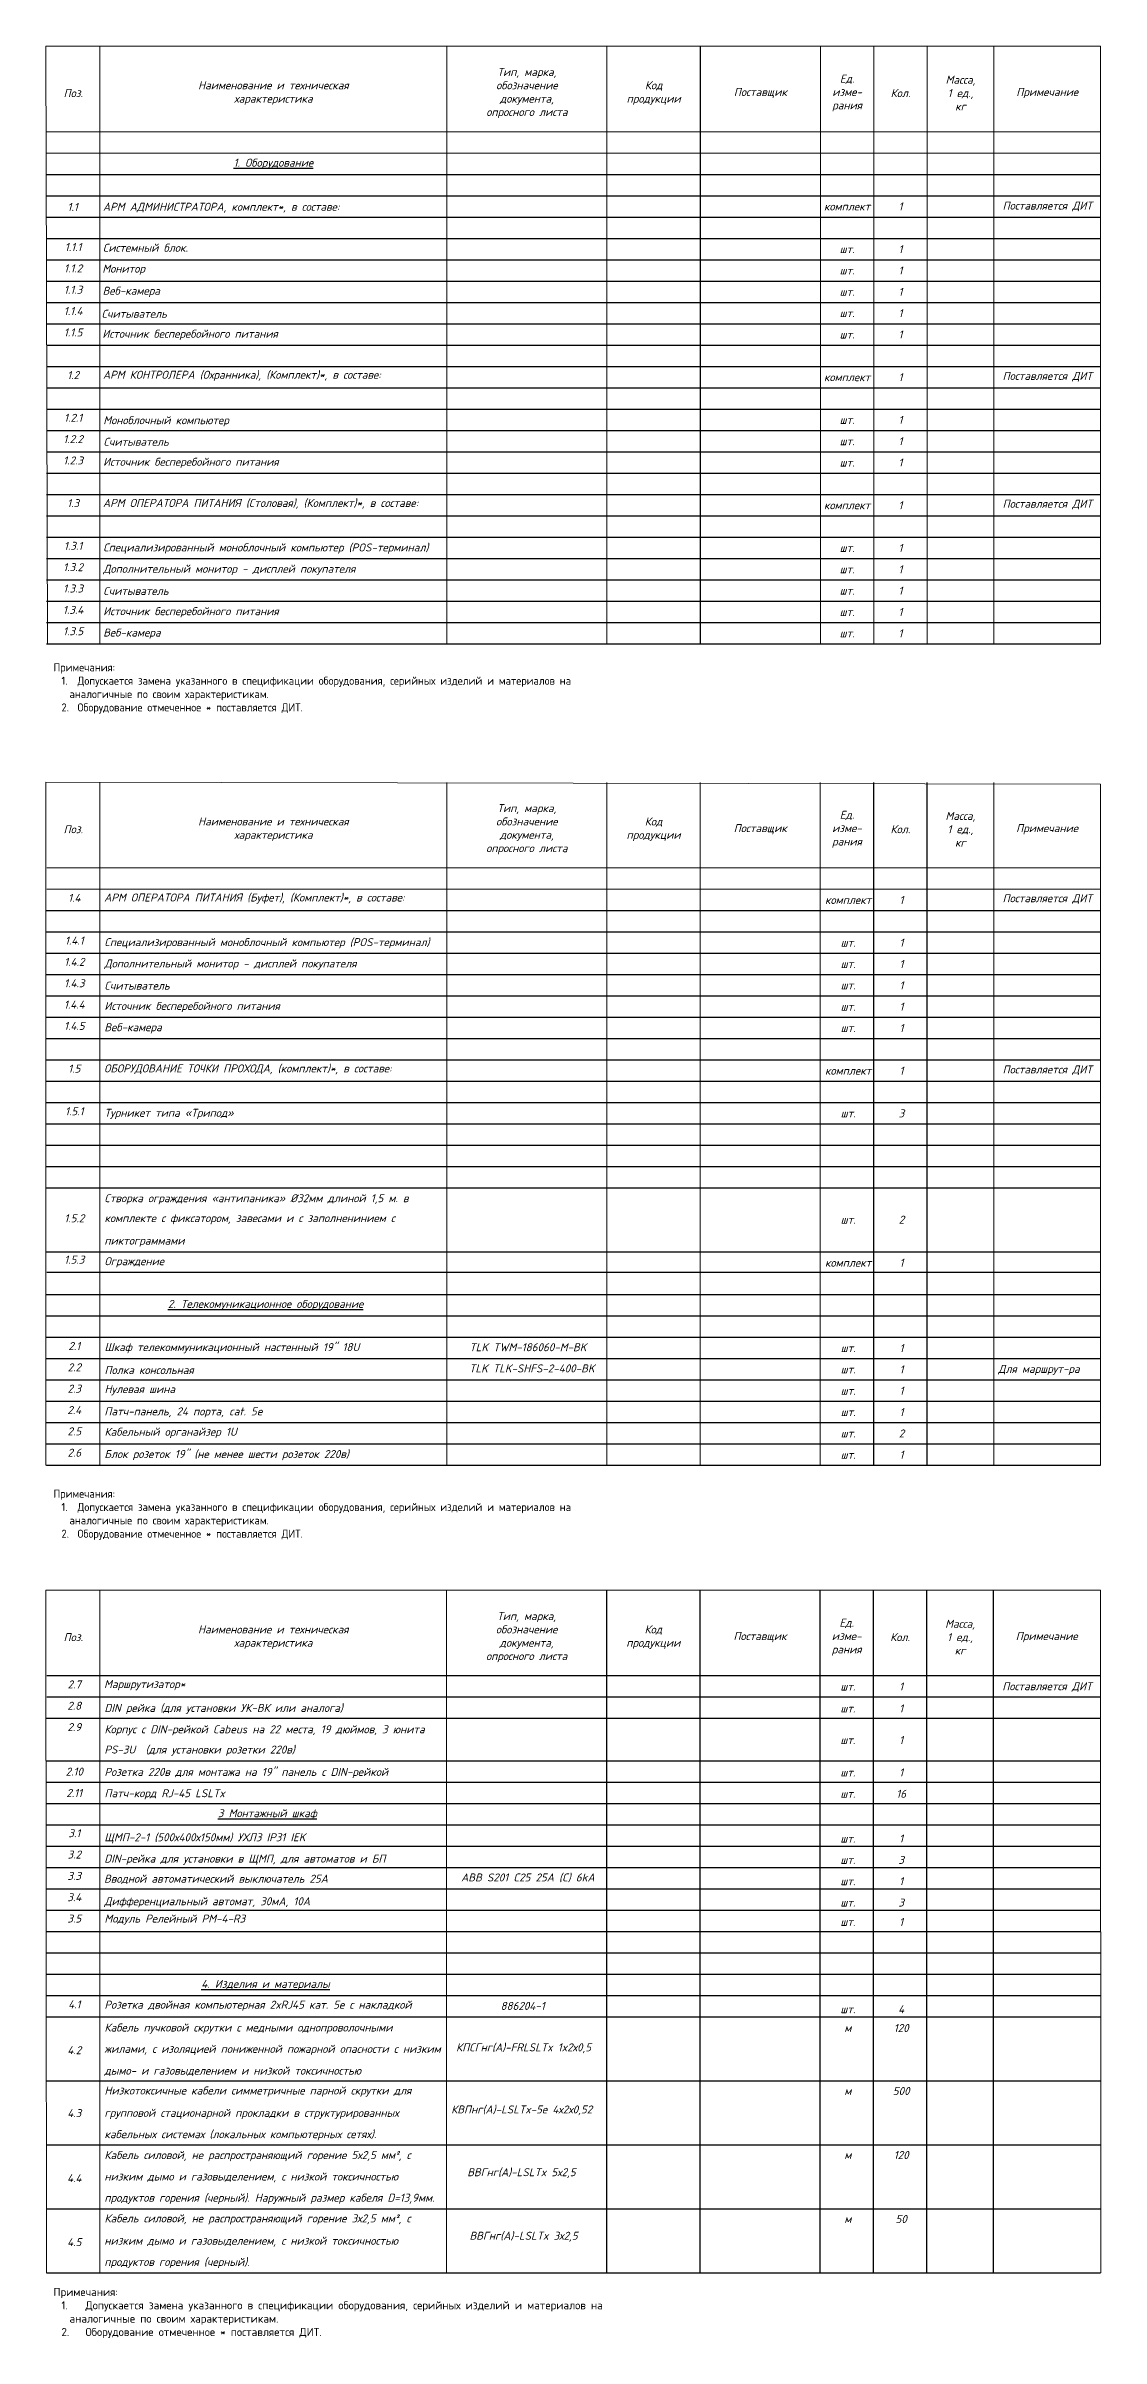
# Model space of a CAD drawing. Header units: millimetres. Extents: x 4247 to 622543, y -201358 to 142419.
# Drawn here: x 321890 to 361409, y -201358 to -115493 of the extents above; entities that cross this region are included whole.
import ezdxf

# ---------------------------------------------------------------- set-up
doc = ezdxf.new("R2010")
doc.units = ezdxf.units.MM
for name, color, linetype, lineweight in [('0.7', 2, 'Continuous', 50), ('АПС', 7, 'Continuous', 30), ('Рамка', 7, 'Continuous', 30), ('ТХ-Мебель', 7, 'Continuous', 9)]:
    doc.layers.add(name, color=color, linetype=linetype, lineweight=lineweight)
doc.layers.add('текст', color=7, linetype='Continuous')
doc.styles.add('GOST-2.304_Type-B_italic', font='GOST_Common Italic.ttf')
doc.styles.add('KOSTY_STYLE', font='isocpeur.ttf')
doc.styles.add('хХх', font='isocpeui.ttf', dxfattribs={"height": 3})

msp = doc.modelspace()

# ---------------------------------------------------------------- linework, layer by layer
at = {"layer": 'Рамка', "lineweight": 30}
for p, q in [((321916.394, -121109.425), (361388.898, -121109.425)), ((321916.394, -121908.868), (361388.898, -121908.868)), ((321916.394, -122708.311), (361388.898, -122708.311)), ((321916.394, -123507.754), (361388.898, -123507.754)), ((321916.394, -124307.197), (361388.898, -124307.197)), ((321916.394, -125106.641), (361388.898, -125106.641)), ((321916.394, -125906.084), (361388.898, -125906.084)), ((321917.199, -148678.162), (361382.185, -148678.162)), ((321917.199, -149477.453), (361382.185, -149477.453)), ((321917.199, -150276.743), (361382.185, -150276.743)), ((321917.199, -151076.034), (361382.185, -151076.034)), ((321917.199, -151875.325), (361382.185, -151875.325)), ((321917.199, -152674.616), (361382.185, -152674.616)), ((321917.199, -153473.907), (361382.185, -153473.907)), ((321917.199, -154273.198), (361382.185, -154273.198)), ((321916.394, -179737.631), (361367.382, -179737.631)), ((321916.394, -180536.638), (361367.382, -180536.638)), ((321916.394, -181335.646), (361367.382, -181335.646)), ((321916.394, -182134.653), (361367.382, -182134.653)), ((321916.394, -182933.66), (361367.382, -182933.66)), ((321916.394, -183732.668), (361367.382, -183732.668))]:
    msp.add_line(p, q, dxfattribs=at)
for points in [[(323915.002, -115513.323, 39.972, 39.972, 0), (323915.002, -137897.73, 0, 0, 0)], [(336905.953, -115513.323, 39.972, 39.972, 0), (336905.953, -137897.73, 0, 0, 0)], [(342901.776, -115513.323, 39.972, 39.972, 0), (342901.776, -137897.73, 0, 0, 0)], [(346399.34, -115513.323, 39.972, 39.972, 0), (346399.34, -137897.73, 0, 0, 0)], [(350896.207, -115513.323, 39.972, 39.972, 0), (350896.207, -137897.73, 0, 0, 0)], [(352894.815, -115513.323, 39.972, 39.972, 0), (352894.815, -137897.73, 0, 0, 0)], [(354893.423, -115513.323, 39.972, 39.972, 0), (354893.423, -137897.73, 0, 0, 0)], [(357391.683, -115513.323, 39.972, 39.972, 0), (357391.683, -137897.73, 0, 0, 0)], [(323913.913, -173345.572, 39.95, 39.95, 0), (323913.913, -198913.807, 0, 0, 0)], [(336897.782, -173345.572, 39.95, 39.95, 0), (336897.782, -198913.807, 0, 0, 0)], [(342890.337, -173345.572, 39.95, 39.95, 0), (342890.337, -198913.807, 0, 0, 0)], [(346385.994, -173345.572, 39.95, 39.95, 0), (346385.994, -198913.807, 0, 0, 0)], [(350880.411, -173345.572, 39.95, 39.95, 0), (350880.411, -198913.807, 0, 0, 0)], [(352877.929, -173345.572, 39.95, 39.95, 0), (352877.929, -198913.807, 0, 0, 0)], [(354875.447, -173345.572, 39.95, 39.95, 0), (354875.447, -198913.807, 0, 0, 0)], [(357372.345, -173345.572, 39.95, 39.95, 0), (357372.345, -198913.807, 0, 0, 0)]]:
    msp.add_lwpolyline(points, format="xyseb", dxfattribs=at)
for points, const_width in [([(321916.394, -118711.096), (361388.898, -118711.096)], 39.972), ([(321916.394, -119510.539), (361388.898, -119510.539)], 39.972), ([(323915.426, -143083.126), (323915.426, -168660.433)], 39.965), ([(336903.903, -143083.126), (336903.903, -168660.433)], 39.965), ([(342898.584, -143083.126), (342898.584, -168660.433)], 39.965), ([(346395.481, -143083.126), (346395.481, -168660.433)], 39.965), ([(350891.492, -143083.126), (350891.492, -168660.433)], 39.965), ([(352889.72, -143083.126), (352889.72, -168660.433)], 39.965), ([(354887.947, -143083.126), (354887.947, -168660.433)], 39.965), ([(357385.731, -143083.126), (357385.731, -168660.433)], 39.965), ([(321917.199, -146280.289), (361382.185, -146280.289)], 39.965), ([(321917.199, -147079.58), (361382.185, -147079.58)], 39.965), ([(321916.394, -176541.602), (361367.382, -176541.602)], 39.95), ([(321916.394, -177340.609), (361367.382, -177340.609)], 39.95)]:
    msp.add_lwpolyline(points, dxfattribs=dict(at, const_width=const_width))
for points in [[(321916.394, -120309.982), (361388.898, -120309.982)], [(321916.394, -126705.527), (361388.898, -126705.527)], [(321916.394, -127504.97), (361388.898, -127504.97)], [(321916.394, -128304.413), (361388.898, -128304.413)], [(321916.394, -129103.856), (361388.898, -129103.856)], [(321916.394, -129903.299), (361388.898, -129903.299)], [(321916.394, -130702.742), (361388.898, -130702.742)], [(321916.394, -131502.186), (361388.898, -131502.186)], [(321916.394, -132301.629), (361388.898, -132301.629)], [(321916.394, -133101.072), (361388.898, -133101.072)], [(321916.394, -133900.515), (361388.898, -133900.515)], [(321916.394, -134699.958), (361388.898, -134699.958)], [(321916.394, -135499.401), (361388.898, -135499.401)], [(321916.394, -136298.844), (361388.898, -136298.844)], [(321916.394, -137098.287), (361388.898, -137098.287)], [(321916.394, -137897.73), (361388.898, -137897.73)], [(321917.199, -147878.871), (361382.185, -147878.871)], [(321917.199, -155072.489), (361382.185, -155072.489)], [(321917.199, -155871.779), (361382.185, -155871.779)], [(321917.199, -156671.07), (361382.185, -156671.07)], [(321917.199, -157470.361), (361382.185, -157470.361)], [(321917.199, -158269.652), (361382.185, -158269.652)], [(321917.199, -160667.539), (361382.185, -160667.539)], [(321917.199, -162266.106), (361382.185, -162266.106)], [(321930.623, -161429.486), (361395.609, -161429.486)], [(321917.199, -163065.397), (361382.185, -163065.397)], [(321917.199, -163864.688), (361382.185, -163864.688)], [(321917.199, -164663.979), (361382.185, -164663.979)], [(321917.199, -165463.27), (361382.185, -165463.27)], [(321917.199, -166262.56), (361382.185, -166262.56)], [(321917.199, -167061.851), (361382.185, -167061.851)], [(321917.199, -167861.142), (361382.185, -167861.142)], [(321917.199, -168660.433), (361382.185, -168660.433)], [(321916.394, -178139.616), (361367.382, -178139.616)], [(321916.394, -184531.675), (361367.382, -184531.675)], [(321916.394, -185330.682), (361367.382, -185330.682)], [(321916.394, -186129.69), (361367.382, -186129.69)], [(321916.394, -186928.697), (361367.382, -186928.697)], [(321916.394, -187727.704), (361367.382, -187727.704)], [(321916.394, -188526.712), (361367.382, -188526.712)], [(321916.394, -189325.719), (361367.382, -189325.719)], [(321916.394, -191722.741), (361367.382, -191722.741)], [(321916.394, -194119.763), (361367.382, -194119.763)], [(321916.394, -196516.785), (361367.382, -196516.785)], [(321916.394, -198913.807), (361367.382, -198913.807)]]:
    msp.add_lwpolyline(points, dxfattribs=at)
at = {"layer": 'ТХ-Мебель'}
for points in [[(321889.978, -115510.79), (361388.898, -115510.79), (361388.898, -137897.73), (321955.211, -137897.73)], [(321889.978, -143078.986), (361388.898, -143149.303), (361382.185, -168660.433), (321889.978, -168660.433)], [(321889.978, -173337.809), (361388.898, -173339.602), (361393.317, -198913.807), (321916.394, -198913.807)]]:
    msp.add_lwpolyline(points, close=True, dxfattribs=at)

# ---------------------------------------------------------------- texts
at = {"layer": '0.7', "color": 0, "lineweight": 30, "style": 'хХх'}
for s, insert, char_height, width, attachment_point in [('\\pxt2;Тип, марка,\\Pобозначение\\Pдокумента,\\Pопросного листа', (339894.06, -175099.643), 299.62775, 5992.55505, 5), ('\\pxt2;Поз.', (322915.154, -175099.643), 299.6278, 1997.51835, 5), ('\\pxt2;Наименование и техническая\\Pхарактеристика', (330405.847, -175099.643), 299.62775, 12983.86928, 5), ('\\pxt2;Код \\Pпродукции', (344638.166, -175099.643), 299.6278, 3495.65711, 5), ('\\pxt2;Поставщик', (348633.202, -175099.643), 299.62775, 4494.41629, 5), ('\\pxt2;Ед.\\Pизме-\\Pрания', (351879.17, -175099.643), 299.6278, 1997.51835, 5), ('\\pxt0;Кол.', (353876.688, -175099.643), 299.6278, 1997.51835, 5), ('\\pxt2;Масса,\\P1 ед.,\\Pкг', (356123.896, -175099.643), 299.62775, 2496.89794, 5), ('\\pxt2;Примечание', (359369.864, -175099.643), 299.62775, 3995.0367, 5), ('\\pxt2;2.7', (322954.074, -176870.415), 299.6278, 1997.51835, 5), ('\\pxt2;2.8', (322954.074, -177669.423), 299.6278, 1997.51835, 5), ('\\pxt2;2.9', (322954.074, -178468.43), 299.6278, 1997.51835, 5), ('\\pxt2;2.10', (322954.074, -180136.708), 299.6278, 1997.51835, 5), ('\\pxt2;2.11', (322954.074, -180935.715), 299.6278, 1997.51835, 5), ('\\pxt2;3.1', (322954.074, -182443.826), 299.6278, 1997.51835, 5), ('\\pxt2;3.2', (322954.074, -183242.833), 299.6278, 1997.51835, 5), ('\\pxt2;3.3', (322954.074, -184041.84), 299.6278, 1997.51835, 5), ('\\pxt2;3.4', (322954.074, -184840.848), 299.6278, 1997.51835, 5), ('\\pxt2;3.5', (322954.074, -185639.855), 299.6278, 1997.51835, 5), ('\\pxt2;4.1', (322954.074, -188858.279), 299.6278, 1997.51835, 5), ('\\pxt2;4.2', (322954.074, -190570.948), 299.6278, 1997.51835, 5), ('\\pxt2;4.3', (322954.074, -192930.654), 299.6278, 1997.51835, 5), ('\\pxt2;4.4', (322954.074, -195364.992), 299.6278, 1997.51835, 5), ('\\pxt2;4.5', (322954.074, -197762.014), 299.6278, 1997.51835, 5), ('\\pxt2;низким дымо и газовыделением, с низкой токсичностью ', (324079.881, -197744.357), 299.62775, 12883.99336, 4), ('\\pxt2;продуктов горения (черный). ', (324079.881, -198543.364), 299.62775, 12883.99336, 4)]:
    msp.add_mtext(s, dxfattribs=dict(at, insert=insert, char_height=char_height, width=width, attachment_point=attachment_point))
at = {"layer": 'АПС', "color": 7, "lineweight": 25, "ltscale": 100, "insert": (332583.327, -199478.336), "char_height": 299.627753, "width": 20816.44014, "attachment_point": 2, "style": 'KOSTY_STYLE'}
msp.add_mtext('\\pxql;Примечания:\\P\\pi-1,l2;1.^IДопускается замена указанного в спецификации оборудования, серийных изделий и материалов на аналогичные по своим характеристикам.\\P2.^IОборудование отмеченное * поставляется ДИТ.', dxfattribs=at)
at = {"layer": 'текст', "color": 0, "lineweight": 30, "style": 'хХх'}
for s, insert, char_height, width, attachment_point in [('\\pxt2;Тип, марка,\\Pобозначение\\Pдокумента,\\Pопросного листа', (339903.865, -117262.105), 299.79117, 5995.82336, 5), ('\\pxt2;Ед.\\Pизме-\\Pрания', (351895.511, -117262.105), 299.7912, 1998.60779, 5), ('\\pxt2;Масса,\\P1 ед.,\\Pкг', (356142.553, -117262.105), 299.79117, 2498.25974, 5), ('\\pxt2;Поз.', (322915.698, -117262.105), 299.7912, 1998.60779, 5), ('\\pxt2;Наименование и техническая\\Pхарактеристика', (330410.478, -117262.105), 299.79117, 12990.95062, 5), ('\\pxt2;Код \\Pпродукции', (344650.558, -117262.105), 299.7912, 3497.56363, 5), ('\\pxt2;Поставщик', (348647.774, -117262.105), 299.79117, 4496.86752, 5), ('\\pxt0;Кол.', (353894.119, -117262.105), 299.7912, 1998.60779, 5), ('\\pxt2;Примечание', (359390.291, -117262.105), 299.79117, 3997.21558, 5), ('\\pt6;{\\L1. \\fISOCPEUR|b0|i1|c204|p34;Оборудование}', (330410.478, -119910.26), 299.79117, 12990.95062, 5), ('\\pt6;1.1', (322893.539, -121526.403), 299.7912, 1998.60779, 5), ('\\pxt2;{\\C256;АРМ АДМИНИСТРАТОРА, комплект*, в составе:}', (324026.439, -121556.305), 299.79117, 12891.02023, 4), ('\\pt6;{\\fISOCPEUR|b0|i1|c204|p34;комплект}', (351895.511, -121509.147), 299.79117, 1998.60779, 5), ('\\pt6;1', (353894.119, -121509.147), 299.7912, 1998.60779, 5), ('\\pxt2;Поставляется ДИТ', (359394.25, -121509.147), 299.79117, 4119.11366, 5), ('\\pxt2;1.1.1', (322910.657, -123029.84), 299.79117, 1998.60779, 5), ('\\pxt2;Системный блок{\\fArial Narrow|b0|i0|c204|p34;\\C256;.}', (324027.254, -123057.344), 299.79117, 12891.02023, 4), ('\\pxt2;шт.', (351895.511, -123108.033), 299.7912, 1998.60779, 5), ('\\pt6;1', (353894.119, -123108.033), 299.7912, 1998.60779, 5), ('\\pxt2;1.1.3', (322910.657, -124628.727), 299.79117, 1998.60779, 5), ('\\pxt2;1.1.2', (322910.657, -123829.283), 299.79117, 1998.60779, 5), ('\\pxt2; Монитор ', (323812.745, -123879.947), 299.79117, 12891.02023, 4), ('\\pxt2;шт.', (351895.511, -123907.476), 299.7912, 1998.60779, 5), ('\\pt6;1', (353894.119, -123907.476), 299.7912, 1998.60779, 5), ('\\pxt2;1.1.4', (322910.657, -125428.17), 299.79117, 1998.60779, 5), ('\\pxt2; Веб-камера ', (323823.875, -124708.481), 299.79117, 12891.02023, 4), ('\\pxt2;шт.', (351895.511, -124706.919), 299.7912, 1998.60779, 5), ('\\pt6;1', (353894.119, -124706.919), 299.7912, 1998.60779, 5), ('\\pt6;1', (353894.119, -125506.362), 299.7912, 1998.60779, 5), ('\\pxt2;1.1.5', (322910.657, -126227.613), 299.79117, 1998.60779, 5), ('\\pxt2; Считыватель', (323788.801, -125528.758), 299.79117, 12891.02023, 4), ('\\pxt2; Источник бесперебойного питания', (323814.217, -126318.807), 299.79117, 12891.02023, 4), ('\\pxt2;шт.', (351895.511, -125506.362), 299.7912, 1998.60779, 5), ('\\pt6;1', (353894.119, -126305.805), 299.7912, 1998.60779, 5), ('\\pxt2;шт.', (351895.511, -126305.805), 299.7912, 1998.60779, 5), ('\\pxt2;1.2', (322910.657, -127826.499), 299.7912, 1998.60779, 5), ('\\pxt2;АРМ КОНТРОЛЕРА (Охранника), (Комплект)*, в составе:', (324027.254, -127854.003), 299.79117, 12891.02023, 4), ('\\pt6;{\\fISOCPEUR|b0|i1|c204|p34;комплект}', (351895.511, -127904.692), 299.79117, 1998.60779, 5), ('\\pt6;1', (353894.119, -127904.692), 299.7912, 1998.60779, 5), ('\\pxt2;Поставляется ДИТ', (359394.25, -127887.746), 299.79117, 4119.11366, 5), ('\\pxt2;1.2.1', (322910.657, -129425.385), 299.79117, 1998.60779, 5), ('\\pxt2;Моноблочный компьютер', (324039.273, -129557.79), 299.79117, 12891.02023, 4), ('\\pxt2;шт.', (351895.511, -129503.578), 299.7912, 1998.60779, 5), ('\\pt6;1', (353894.119, -129503.578), 299.7912, 1998.60779, 5), ('\\pxt2;1.2.2', (322910.657, -130224.828), 299.79117, 1998.60779, 5), ('\\pxt2;Считыватель', (324049.32, -130325.416), 299.79117, 12891.02023, 4), ('\\pxt2;шт.', (351895.511, -130303.021), 299.7912, 1998.60779, 5), ('\\pt6;1', (353894.119, -130303.021), 299.7912, 1998.60779, 5), ('\\pxt2;1.2.3', (322910.657, -131024.271), 299.79117, 1998.60779, 5), ('\\pxt2;Источник бесперебойного питания', (324034.25, -131115.466), 299.79117, 12891.02023, 4), ('\\pxt2;шт.', (351895.511, -131102.464), 299.7912, 1998.60779, 5), ('\\pt6;1', (353894.119, -131102.464), 299.7912, 1998.60779, 5), ('\\pxt2;1.3', (322910.657, -132623.158), 299.7912, 1998.60779, 5), ('\\pxt2;АРМ ОПЕРАТОРА ПИТАНИЯ (Столовая), (Комплект)*, в составе:', (324027.254, -132650.662), 299.79117, 12891.02023, 4), ('\\pt6;{\\fISOCPEUR|b0|i1|c204|p34;комплект}', (351895.511, -132701.35), 299.79117, 1998.60779, 5), ('\\pt6;1', (353894.119, -132701.35), 299.7912, 1998.60779, 5), ('\\pxt2;Поставляется ДИТ', (359394.25, -132676.21), 299.79117, 4119.11366, 5), ('\\pxt2;1.3.1', (322910.657, -134222.044), 299.79117, 1998.60779, 5), ('\\pxt2;Специализированный моноблочный компьютер (POS-терминал) ', (324040.052, -134322.632), 299.79117, 12891.02023, 4), ('\\pxt2;шт.', (351895.511, -134300.236), 299.7912, 1998.60779, 5), ('\\pt6;1', (353894.119, -134300.236), 299.7912, 1998.60779, 5), ('\\pxt2;1.3.2', (322910.657, -135021.487), 299.79117, 1998.60779, 5), ('\\pxt2;Дополнительный монитор - дисплей покупателя', (324041.02, -135122.075), 299.79117, 12891.02023, 4), ('\\pxt2;шт.', (351895.511, -135099.68), 299.7912, 1998.60779, 5), ('\\pt6;1', (353894.119, -135099.68), 299.7912, 1998.60779, 5), ('\\pxt2;1.3.4', (322910.657, -136620.373), 299.79117, 1998.60779, 5), ('\\pxt2;1.3.3', (322910.657, -135820.93), 299.79117, 1998.60779, 5), ('\\pxt2;Источник бесперебойного питания ', (324037.078, -136711.568), 299.79117, 12891.02023, 4), ('\\pxt2;Считыватель', (324041.329, -135912.124), 299.79117, 12891.02023, 4), ('\\pxt2;шт.', (351895.511, -135899.123), 299.7912, 1998.60779, 5), ('\\pt6;1', (353894.119, -135899.123), 299.7912, 1998.60779, 5), ('\\pxt2;1.3.5', (322910.657, -137419.816), 299.79117, 1998.60779, 5), ('\\pxt2;Веб-камера', (324037.078, -137511.011), 299.79117, 12891.02023, 4), ('\\pxt2;шт.', (351895.511, -136698.566), 299.7912, 1998.60779, 5), ('\\pt6;1', (353894.119, -136698.566), 299.7912, 1998.60779, 5), ('\\pt6;1', (353894.119, -137498.009), 299.7912, 1998.60779, 5), ('\\pxt2;шт.', (351895.511, -137498.009), 299.7912, 1998.60779, 5), ('\\pxt2;Тип, марка,\\Pобозначение\\Pдокумента,\\Pопросного листа', (339901.243, -144837.819), 299.73407, 5994.68134, 5), ('\\pxt2;Ед.\\Pизме-\\Pрания', (351890.606, -144837.819), 299.7341, 1998.22711, 5), ('\\pxt2;Масса,\\P1 ед.,\\Pкг', (356136.839, -144837.819), 299.73407, 2497.78389, 5), ('\\pxt2;Поз.', (322916.313, -144837.819), 299.7341, 1998.22711, 5), ('\\pxt2;Наименование и техническая\\Pхарактеристика', (330409.665, -144837.819), 299.73407, 12988.47624, 5), ('\\pxt2;Код \\Pпродукции', (344647.033, -144837.819), 299.7341, 3496.89745, 5), ('\\pxt2;Поставщик', (348643.487, -144837.819), 299.73407, 4496.01101, 5), ('\\pxt0;Кол.', (353888.833, -144837.819), 299.7341, 1998.22711, 5), ('\\pxt2;Примечание', (359383.958, -144837.819), 299.73407, 3996.45423, 5), ('\\pxt2;1.4', (322955.247, -147408.511), 299.7341, 1998.22711, 5), ('\\pxt2;АРМ ОПЕРАТОРА ПИТАНИЯ (Буфет), (Комплект)*, в составе:', (324071.631, -147436.01), 299.73407, 12888.56488, 4), ('\\pt6;{\\fISOCPEUR|b0|i1|c204|p34;комплект}', (351934.58, -147486.688), 299.73407, 1998.22711, 5), ('\\pt6;1', (353932.807, -147486.688), 299.7341, 1998.22711, 5), ('\\pxt2;Поставляется ДИТ', (359392.898, -147453.474), 299.73407, 4118.32909, 5), ('\\pxt2;1.4.1', (322955.247, -149007.092), 299.73407, 1998.22711, 5), ('\\pxt2;Специализированный моноблочный компьютер (POS-терминал) ', (324084.426, -149107.661), 299.73407, 12888.56488, 4), ('\\pxt2;шт.', (351934.58, -149085.27), 299.7341, 1998.22711, 5), ('\\pt6;1', (353932.807, -149085.27), 299.7341, 1998.22711, 5), ('\\pxt2;1.4.2', (322955.247, -149806.383), 299.73407, 1998.22711, 5), ('\\pxt2;Дополнительный монитор - дисплей покупателя', (324085.394, -149906.952), 299.73407, 12888.56488, 4), ('\\pxt2;шт.', (351934.58, -149884.561), 299.7341, 1998.22711, 5), ('\\pt6;1', (353932.807, -149884.561), 299.7341, 1998.22711, 5), ('\\pxt2;1.4.3', (322955.247, -150605.674), 299.73407, 1998.22711, 5), ('\\pxt2;Считыватель', (324085.703, -150696.851), 299.73407, 12888.56488, 4), ('\\pxt2;шт.', (351934.58, -150683.852), 299.7341, 1998.22711, 5), ('\\pt6;1', (353932.807, -150683.852), 299.7341, 1998.22711, 5), ('\\pxt2;1.4.4', (322955.247, -151404.965), 299.73407, 1998.22711, 5), ('\\pxt2;Источник бесперебойного питания ', (324081.453, -151496.142), 299.73407, 12888.56488, 4), ('\\pxt2;шт.', (351934.58, -151483.142), 299.7341, 1998.22711, 5), ('\\pt6;1', (353932.807, -151483.142), 299.7341, 1998.22711, 5), ('\\pxt2;1.4.5', (322955.247, -152204.256), 299.73407, 1998.22711, 5), ('\\pxt2;Веб-камера', (324081.453, -152295.433), 299.73407, 12888.56488, 4), ('\\pxt2;шт.', (351934.58, -152282.433), 299.7341, 1998.22711, 5), ('\\pt6;1', (353932.807, -152282.433), 299.7341, 1998.22711, 5), ('\\pxt2;1.5', (322955.247, -153802.837), 299.7341, 1998.22711, 5), ('\\pxt2;ОБОРУДОВАНИЕ ТОЧКИ ПРОХОДА, (комплект)*, в составе:', (324071.631, -153830.336), 299.73407, 12888.56488, 4), ('\\pxt2;Поставляется ДИТ', (359392.898, -153865.729), 299.73407, 4118.32909, 5), ('\\pt6;{\\fISOCPEUR|b0|i1|c204|p34;комплект}', (351934.58, -153881.015), 299.73407, 1998.22711, 5), ('\\pt6;1', (353932.807, -153881.015), 299.7341, 1998.22711, 5), ('\\pxt2;1.5.1', (322955.247, -155401.419), 299.73407, 1998.22711, 5), ('\\pxt2;Турникет типа «Трипод» ', (324084.426, -155501.988), 299.73407, 12888.56488, 4), ('\\pxt2;3', (353932.807, -155479.597), 299.7341, 1998.22711, 5), ('\\pxt2;шт.', (351934.58, -155479.597), 299.7341, 1998.22711, 5), ('\\pxt2;Створка ограждения «антипаника» Ø32мм длиной 1,5 м. в ', (324085.394, -158699.151), 299.73407, 12888.56488, 4), ('\\pxt2;1.5.2', (322955.247, -159409.922), 299.73407, 1998.22711, 5), ('\\pxt2;комплекте с фиксатором, завесами и с заполненинием с ', (324085.703, -159444.13), 299.73407, 12888.56488, 4), ('\\pxt2;шт.', (351934.58, -159461.794), 299.7341, 1998.22711, 5), ('\\pxt0.02002;2', (353932.807, -159461.794), 299.73407, 1998.22711, 5), ('\\pxt2;пиктограммами ', (324081.453, -160288.341), 299.73407, 12888.56488, 4), ('\\pxt2;1.5.3', (322955.247, -160959.125), 299.73407, 1998.22711, 5), ('\\pxt2;Ограждение', (324085.394, -161059.694), 299.73407, 12888.56488, 4), ('\\pxt2;комплект', (351934.58, -161074.647), 299.73407, 1998.22711, 5), ('\\pxt0.02002;1', (353932.807, -161074.647), 299.73407, 1998.22711, 5), ('\\pxt2;{\\L2. Телекомуникационное оборудование}', (330120.165, -162658.868), 299.73407, 12988.47624, 5), ('\\pxt2;2.2', (322955.247, -164992.909), 299.7341, 1998.22711, 5), ('\\pxt2;2.1', (322955.247, -164193.618), 299.7341, 1998.22711, 5), ('\\pxt2;{\\C256;Шкаф телекоммуникационный настенный 19" 18U}', (324084.426, -164276.598), 299.73407, 12888.56488, 4), ('\\pxt2;{\\C256;TLK TWM-186060-M-BK }', (337750.873, -164240.503), 299.73407, 12888.56488, 4), ('\\pxt2;шт.', (351934.58, -164271.796), 299.7341, 1998.22711, 5), ('\\pt6;1', (353932.807, -164271.796), 299.7341, 1998.22711, 5), ('\\pxt2;2.3', (322955.247, -165792.2), 299.7341, 1998.22711, 5), ('\\pxt2;Полка консольная', (324085.394, -165093.478), 299.73407, 12888.56488, 4), ('\\pxt2;Нулевая шина', (324085.703, -165849.537), 299.73407, 12888.56488, 4), ('\\pxt2;{\\C256;TLK TLK-SHFS-2-400-BK}', (337739.69, -165032.935), 299.73407, 12888.56488, 4), ('\\pxt2;шт.', (351934.58, -165071.087), 299.7341, 1998.22711, 5), ('\\pt6;1', (353932.807, -165071.087), 299.7341, 1998.22711, 5), ('\\pxt2;Для маршрут-ра', (357555.698, -165093.478), 299.73407, 12888.56488, 4), ('\\pxt2;2.4', (322955.247, -166591.491), 299.7341, 1998.22711, 5), ('\\pxt2;Патч-панель, 24 порта, cat. 5e', (324081.453, -166682.668), 299.73407, 12888.56488, 4), ('\\pxt2;шт.', (351934.58, -165870.378), 299.7341, 1998.22711, 5), ('\\pt6;1', (353932.807, -165870.378), 299.7341, 1998.22711, 5), ('\\pt6;1', (353932.807, -166669.669), 299.7341, 1998.22711, 5), ('\\pxt2;2.5', (322955.247, -167390.782), 299.7341, 1998.22711, 5), ('\\pxt2;Кабельный органайзер 1U', (324085.703, -167448.119), 299.73407, 12888.56488, 4), ('\\pxt2;шт.', (351934.58, -166669.669), 299.7341, 1998.22711, 5), ('\\pxt2;шт.', (351934.58, -167468.959), 299.7341, 1998.22711, 5), ('\\pxt2;2', (353932.807, -167468.959), 299.7341, 1998.22711, 5), ('\\pxt2;2.6', (322955.247, -168190.073), 299.7341, 1998.22711, 5), ('\\pxt2;{\\C256;Блок розеток 19" (не менее шести розеток 220в)}', (324081.453, -168281.25), 299.73407, 12888.56488, 4), ('\\pxt2;шт.', (351934.58, -168268.25), 299.7341, 1998.22711, 5), ('\\pt6;1', (353932.807, -168268.25), 299.7341, 1998.22711, 5)]:
    msp.add_mtext(s, dxfattribs=dict(at, insert=insert, char_height=char_height, width=width, attachment_point=attachment_point))
at = {"layer": 'текст', "color": 7, "lineweight": 25, "ltscale": 100, "char_height": 299.734067, "width": 20823.82627, "attachment_point": 2, "style": 'GOST-2.304_Type-B_italic'}
for insert in [(332587.917, -138624.855), (332587.917, -169576.671)]:
    msp.add_mtext('\\pxql;{\\fGOST Common|b0|i0|c204|p34;Примечания\\fGOST Common|b0|i0|c0|p34;:\\P\\pi-1,l2,t3;1.^I\\fGOST Common|b0|i0|c204|p34;Допускается замена указанного в спецификации оборудования\\fGOST Common|b0|i0|c0|p34;, \\fGOST Common|b0|i0|c204|p34;серийных изделий и материалов на аналогичные по своим характеристикам\\fGOST Common|b0|i0|c0|p34;.\\P2.^I\\fGOST Common|b0|i0|c204|p34;Оборудование отмеченное \\fGOST Common|b0|i0|c0|p34;* \\fGOST Common|b0|i0|c204|p34;поставляется ДИТ\\fGOST Common|b0|i0|c0|p34;.}', dxfattribs=dict(at, insert=insert))
at = {"layer": 'текст', "lineweight": 30, "style": 'хХх'}
for s, insert, char_height, width, attachment_point in [('\\pxt2;Маршрутизатор*', (324070.062, -176897.905), 299.62775, 12883.99336, 4), ('\\pt6;1', (353920.647, -176948.565), 299.6278, 1997.51835, 5), ('\\pxt2;Поставляется ДИТ', (359381.101, -176970.178), 299.62775, 4116.86834, 5), ('\\pxt2;DIN рейка (для установки УК-ВК или аналога) ', (324083.82, -177793.025), 299.62775, 12883.99336, 4), ('\\pxt2;шт.', (351923.128, -176948.565), 299.6278, 1997.51835, 5), ('\\pxt2;шт.', (351923.128, -177770.642), 299.6278, 1997.51835, 5), ('\\pt6;1', (353920.647, -177770.642), 299.6278, 1997.51835, 5), ('\\pxt2;Корпус с DIN-рейкой Cabeus на 22 места, 19 дюймов, 3 юнита ', (324083.82, -178592.032), 299.62775, 12883.99336, 4), ('\\pxt2;PS-3U  (для установки розетки 220в)', (324083.82, -179351.594), 299.62775, 12883.99336, 4), ('\\pxt2;шт.', (351923.128, -178953.347), 299.6278, 1997.51835, 5), ('\\pt6;1', (353920.647, -178953.347), 299.6278, 1997.51835, 5), ('\\pxt2;Розетка 220в для монтажа на 19" панель с DIN-рейкой', (324084.129, -180188.956), 299.62775, 12883.99336, 4), ('\\pxt2;шт.', (351923.128, -180167.664), 299.6278, 1997.51835, 5), ('\\pxt0.02002;1', (353920.647, -180167.664), 299.62775, 1997.51835, 5), ('\\pxt2;{\\C0;Патч-корд RJ-45 LSLTx}', (324084.129, -180987.136), 299.62775, 12883.99336, 4), ('\\pxt2;шт.', (351923.128, -180966.671), 299.6278, 1997.51835, 5), ('\\pxt0.02002;16', (353920.647, -180966.671), 299.62775, 1997.51835, 5), ('\\pxt2;{\\L3 Монтажный шкаф}', (330183.993, -181735.149), 299.62775, 12983.86928, 5), ('\\pxt2;ЩМП-2-1 (500х400х150мм) УХЛ3 IP31 IEK', (324079.881, -182637.327), 299.62775, 12883.99336, 4), ('\\pxt2;шт.', (351923.128, -182643.974), 299.6278, 1997.51835, 5), ('\\pt6;1', (353920.647, -182643.974), 299.6278, 1997.51835, 5), ('\\pxt2;DIN-рейка для установки в ЩМП, для автоматов и БП', (324079.881, -183436.334), 299.62775, 12883.99336, 4), ('\\pxt2;шт.', (351923.128, -183442.981), 299.6278, 1997.51835, 5), ('\\pxt2;3', (353920.647, -183442.981), 299.6278, 1997.51835, 5), ('\\pxt2;Вводной автоматический выключатель 25А', (324070.062, -184171.686), 299.62775, 12883.99336, 4), ('\\pxt2;ABB S201 C25 25A (C) 6kA', (337437.227, -184116.142), 299.62775, 5348.23216, 4), ('\\pxt2;шт.', (351923.128, -184241.988), 299.6278, 1997.51835, 5), ('\\pt6;1', (353920.647, -184241.988), 299.6278, 1997.51835, 5), ('\\pxt2;Дифференциальный автомат, 30мА, 10А', (324079.881, -185034.349), 299.62775, 12883.99336, 4), ('\\pxt2;шт.', (351923.128, -185040.996), 299.6278, 1997.51835, 5), ('\\pxt2;3', (353920.647, -185040.996), 299.6278, 1997.51835, 5), ('\\pxt2;Модуль Релейный РМ-4-R3', (324082.853, -185682.773), 299.62775, 12883.99336, 4), ('\\pxt2;шт.', (351923.128, -185767.231), 299.6278, 1997.51835, 5), ('\\pxt2;1', (353920.647, -185767.231), 299.6278, 1997.51835, 5), ('\\pxt2;{\\L4. Изделия и материалы}', (330116.45, -188128.933), 299.62775, 12983.86928, 5), ('\\pxsm1.07917;Розетка двойная компьютерная 2xRJ45 кат. 5е с накладкой    ', (324083.82, -188907.702), 299.62775, 12883.99336, 4), ('\\pxt2; 886204-1', (338724.843, -188912.839), 299.62775, 2221.29092, 4), ('\\pxt2;4', (353920.647, -189036.032), 299.6278, 1997.51835, 5), ('\\pxsm1.07917,qj;Кабель пучковой скрутки с медными однопроволочными ', (324083.82, -189763.672), 299.62775, 12883.99336, 4), ('\\pxt2;шт.', (351923.128, -189036.032), 299.6278, 1997.51835, 5), ('\\pxt2;м', (351923.128, -189741.289), 299.6278, 1997.51835, 5), ('\\pxt2;120', (353920.647, -189741.289), 299.6278, 1997.51835, 5), ('\\pxt2;жилами, с изоляцией пониженной пожарной опасности с низким ', (324083.82, -190562.68), 299.62775, 12883.99336, 4), ('{\\C0;КПСГнг(А)-FRLSLTx} 1x2х0,5', (337251.817, -190499.691), 299.62775, 5518.86095, 4), ('\\pxt2;дымо- и газовыделением и низкой токсичностью ', (324083.82, -191361.701), 299.62775, 12883.99336, 4), ('\\pxt2;Низкотоксичные кабели симметричные парной скрутки для ', (324083.82, -192123.378), 299.62775, 12883.99336, 4), ('\\pxt2;м', (351923.128, -192100.995), 299.6278, 1997.51835, 5), ('\\pxt2;500', (353920.647, -192100.995), 299.6278, 1997.51835, 5), ('\\pxt2;групповой стационарной прокладки в структурированных ', (324083.82, -192959.702), 299.62775, 12883.99336, 4), ('\\pxt2;КВПнг(А)-LSLTx-5е 4х2х0,52 ', (337067.689, -192825.942), 299.62775, 5954.07175, 4), ('\\pxt2;кабельных системах (локальных компьютерных сетях). ', (324083.82, -193758.709), 299.62775, 12883.99336, 4), ('\\pxt2;Кабель силовой, не распространяющий горение 5х2,5 мм², с ', (324082.853, -194540.134), 299.62775, 12883.99336, 4), ('\\pxt2;м', (351923.128, -194498.002), 299.6278, 1997.51835, 5), ('\\pxt2;120', (353920.647, -194498.002), 299.6278, 1997.51835, 5), ('\\pxt2;низким дымо и газовыделением, с низкой токсичностью ', (324082.853, -195339.141), 299.62775, 12883.99336, 4), ('\\pxt2;ВВГнг(А)-LSLTx 5х2,5 ', (337670.291, -195176.641), 299.62775, 4648.43699, 4), ('\\pxt2;продуктов горения (черный). Наружный размер кабеля D=13,9мм. ', (324082.853, -196138.148), 299.62775, 12883.99336, 4), ('\\pxt2;Кабель силовой, не распространяющий горение 3х2,5 мм², с ', (324084.129, -196911.522), 299.62775, 12883.99336, 4), ('\\pxt2;ВВГнг(А)-LSLTx {\\C0;3х2,5 }', (337753.985, -197556.937), 299.62775, 4581.48021, 4), ('\\pxt2;м', (351923.128, -196895.024), 299.6278, 1997.51835, 5), ('\\pxt2;50', (353920.647, -196895.024), 299.6278, 1997.51835, 5)]:
    msp.add_mtext(s, dxfattribs=dict(at, insert=insert, char_height=char_height, width=width, attachment_point=attachment_point))

doc.saveas('drawing.dxf')
